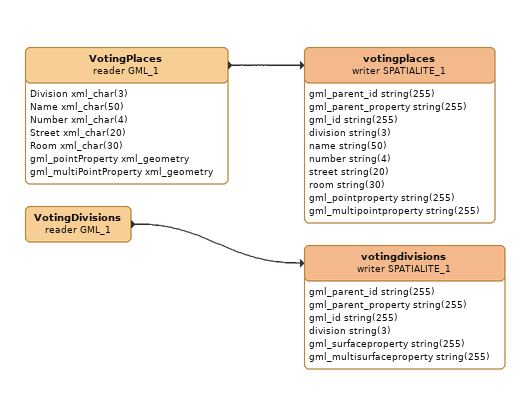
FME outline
VotingPlaces (reader GML_1)
    attributes: Division xml_char(3), Name xml_char(50), Number xml_char(4), Street xml_char(20), Room xml_char(30), gml_pointProperty xml_geometry, gml_multiPointProperty xml_geometry
    -> votingplaces (writer SPATIALITE_1)
votingplaces (writer SPATIALITE_1)
    attributes: gml_parent_id string(255), gml_parent_property string(255), gml_id string(255), division string(3), name string(50), number string(4), street string(20), room string(30), gml_pointproperty string(255), gml_multipointproperty string(255)
VotingDivisions (reader GML_1)
    -> votingdivisions (writer SPATIALITE_1)
votingdivisions (writer SPATIALITE_1)
    attributes: gml_parent_id string(255), gml_parent_property string(255), gml_id string(255), division string(3), gml_surfaceproperty string(255), gml_multisurfaceproperty string(255)
